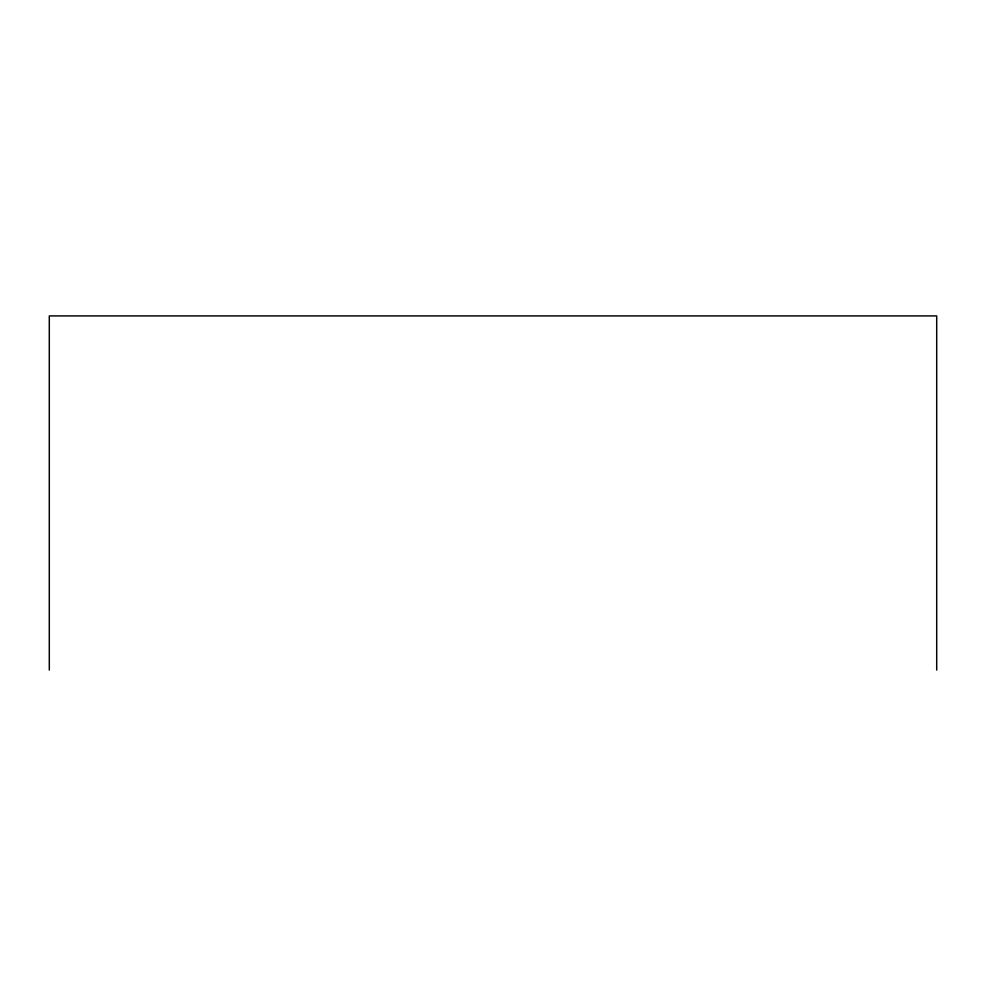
<?xml version="1.0" encoding="UTF-8"?>
<svg xmlns="http://www.w3.org/2000/svg" width="986" height="986" viewBox="0 0 986 986"><rect width="100%" height="100%" fill="white"/><g stroke="black" fill="none" stroke-linecap="round" stroke-linejoin="round"><path stroke-width="1.48" d="M936.7 670.086L936.7 315.914L49.3 315.914L49.3 670.086"/></g></svg>
